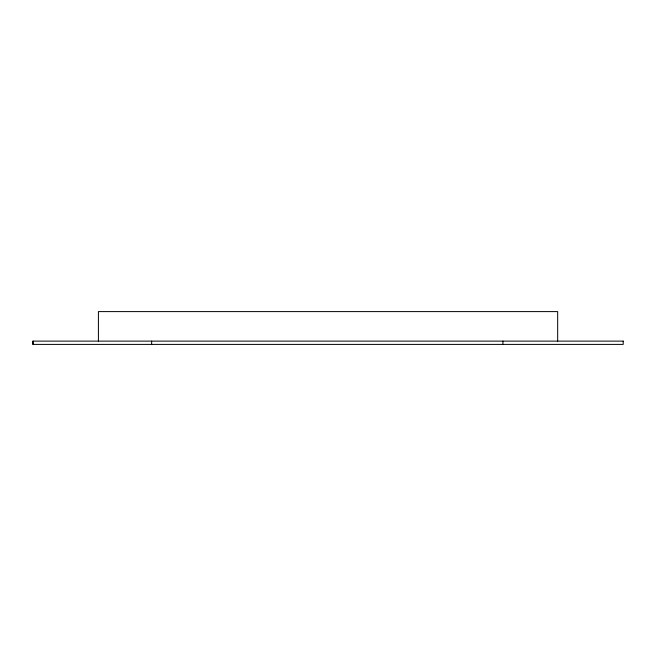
<?xml version="1.0" encoding="UTF-8"?>
<svg xmlns="http://www.w3.org/2000/svg" width="656" height="656" viewBox="0 0 656 656"><rect width="100%" height="100%" fill="white"/><g stroke="black" fill="none" stroke-linecap="round" stroke-linejoin="round"><path stroke-width="0.98" d="M557.666 341.12L557.666 311.6L98.408 311.6L98.408 341.12M502.906 341.12L502.906 344.4M151.643 341.12L151.643 344.4M33.136 341.12L33.136 344.4M623.2 341.12L32.8 341.12L32.8 344.4L623.2 344.4L623.2 341.12"/></g></svg>
